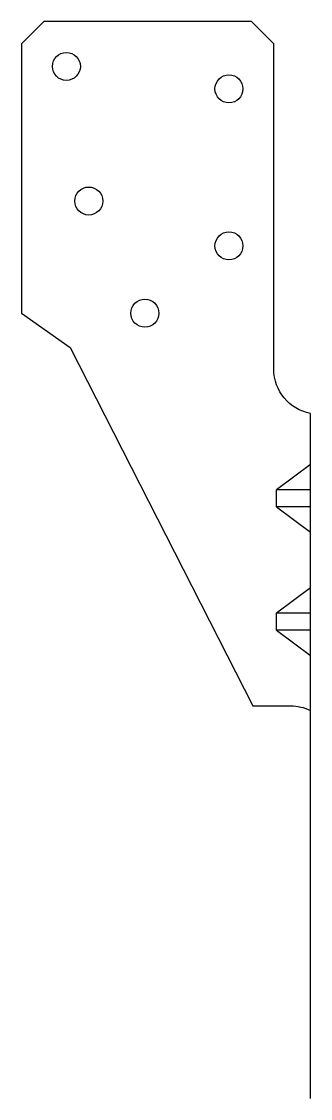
# Model space of a CAD drawing. Extents: x -1.64 to -0.03, y 0 to 6.
import ezdxf

# ---------------------------------------------------------------- set-up
doc = ezdxf.new("R2010")
doc.units = 0
doc.header["$MEASUREMENT"] = 0

msp = doc.modelspace()

# ---------------------------------------------------------------- linework, layer by layer
for p, q in [((-0.03, 3.5322), (-0.2187, 3.3913)), ((-0.03, 3.3913), (-0.2187, 3.3913)), ((-0.2187, 3.2962), (-0.2187, 3.3913)), ((-0.2187, 3.2962), (-0.03, 3.1553)), ((-0.03, 3.2962), (-0.2187, 3.2962)), ((-0.03, 2.8447), (-0.2187, 2.7038)), ((-0.03, 2.7038), (-0.2187, 2.7038)), ((-0.2187, 2.6087), (-0.2187, 2.7038)), ((-0.03, 2.6087), (-0.2187, 2.6087)), ((-0.2187, 2.6087), (-0.03, 2.4678))]:
    msp.add_line(p, q)
at = {"color": 0}
msp.add_lwpolyline([(-0.03, 0), (-0.03, 3.8167, -0.361425), (-0.2344, 4.0625), (-0.2344, 5.875), (-0.3594, 6), (-1.5156, 6), (-1.6406, 5.875), (-1.6406, 4.375), (-1.3687, 4.1846), (-0.352, 2.1875), (-0.1406, 2.1875, -0.1151), (-0.03, 2.1617)], format="xyb", dxfattribs=at)
for centre in [(-1.3906, 5.75), (-0.4844, 5.625), (-1.2656, 5), (-0.4844, 4.75), (-0.9531, 4.375)]:
    msp.add_circle(centre, 0.078)

doc.saveas('drawing.dxf')
